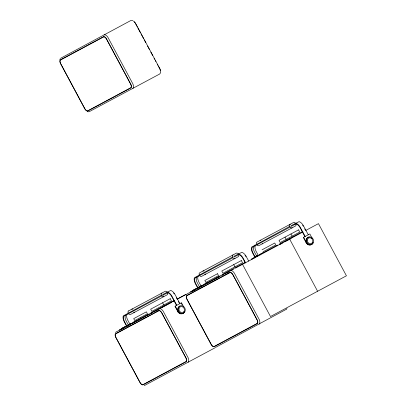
<?xml version="1.0" encoding="UTF-8"?>
<svg xmlns="http://www.w3.org/2000/svg" width="406" height="406" viewBox="0 0 406 406"><rect width="100%" height="100%" fill="white"/><g stroke="black" fill="none" stroke-linecap="round" stroke-linejoin="round"><path stroke-width="0.61" d="M59.738 59.423L59.86 59.129M286.971 308.438L286.778 308.895M254.76 245.402L254.958 245.031M286.616 309.144L215.662 347.343A4.979 2.36 61.8 0 1 215.358 347.338M132.874 88.376L133.082 88.168A4.979 2.36 61.8 0 0 132.869 83.88L107.91 37.327A4.979 2.36 61.8 0 0 104.454 34.774L104.164 34.835M188.125 362.208L188.333 362A4.979 2.36 61.8 0 0 188.12 357.711L163.161 311.158A4.979 2.36 61.8 0 0 159.705 308.611L159.416 308.667M259.251 324.069L259.459 323.861A4.979 2.36 61.8 0 0 259.246 319.573L234.287 273.02A4.979 2.36 61.8 0 0 230.831 270.472L187.034 293.954A4.979 2.36 61.8 0 0 186.75 294.523M161.928 293.041L161.786 293.132A1.654 1.457 61.8 0 0 161.355 294.979L161.908 296.02A1.654 1.457 61.8 0 0 163.689 296.679L163.841 296.613M133.721 312.762L133.868 312.671A1.654 1.457 61.8 0 0 134.325 312.052M233.054 254.902L232.912 254.993A1.654 1.457 61.8 0 0 232.481 256.841L233.039 257.881A1.654 1.457 61.8 0 0 234.815 258.546L234.972 258.475M204.847 274.623L204.994 274.532A1.654 1.457 61.8 0 0 205.451 273.918M290.295 224.213L290.148 224.305A1.654 1.457 61.8 0 0 289.717 226.152L290.275 227.193A1.654 1.457 61.8 0 0 292.051 227.852L292.208 227.786M262.083 243.935L262.23 243.844A1.654 1.457 61.8 0 0 262.606 243.407M161.436 295.157L123.292 315.893A6.369 3.02 61.8 0 0 124.058 321.461L126.713 326.444M232.562 257.018L194.418 277.755A6.369 3.02 61.8 0 0 195.184 283.322L197.839 288.306M289.798 226.33L251.654 247.066A6.369 3.02 61.8 0 0 252.425 252.633L254.78 257.069M161.806 295.852L123.891 316.157A5.618 2.664 61.8 0 0 124.688 321.917L127.022 326.277M162.567 295.421L167.911 292.559M232.932 257.714L195.017 278.024A5.618 2.664 61.8 0 0 195.814 283.779L198.153 288.138M239.038 254.42L234.206 257.008L233.851 256.348L241.783 252.359A6.369 3.02 61.8 0 1 245.995 256.079L248.695 261.073M290.173 227.025L252.258 247.33A5.618 2.664 61.8 0 0 253.05 253.09L255.389 257.445M296.202 223.767L291.442 226.32L291.092 225.66L299.019 221.666A6.369 3.02 61.8 0 1 303.231 225.386L308.291 234.785M262.083 249.802L274.74 243.016L275.775 244.945L263.124 251.73M140.618 317.416L134.756 320.562L133.721 318.629L146.378 311.844L147.414 313.777L140.699 317.375M135.518 321.05L133.584 322.085L133.863 322.608M196.641 288.275L193.109 290.168L193.388 290.691M206.644 282.911L204.71 283.946L204.989 284.469M263.266 252.552L259.733 254.445L260.013 254.968M149.18 313.863L119.516 329.839L119.704 330.2L123.135 328.358L122.947 328.002M150.849 312.97L173.991 300.562M220.306 275.73L190.642 291.706L190.835 292.061M221.98 274.832L245.117 262.423M277.542 245.036L251.466 259.089L251.659 259.449M279.216 244.143L302.353 231.735M172.844 301.45L173.956 300.856M177.285 299.07L186.166 294.304M174.372 300.643L115.908 332.093A4.979 2.36 61.8 0 0 115.619 332.661M177.143 299.161L186.009 294.406M126.433 326.591L129.732 324.825M132.478 323.349L133.579 322.76M134.046 322.526L134.812 322.12M135.543 321.709L136.533 321.176M137.68 320.562L139.04 319.852M139.989 319.344L140.755 318.933M141.557 318.502L143.338 317.528M143.749 317.33L145.774 316.223M146.921 315.604L147.921 315.071M148.246 314.914L149.444 314.274M151.073 313.381L151.717 313.036M153.63 312.006L156.31 310.575M156.975 310.214L157.269 310.057M158.858 309.205L160.04 308.57M161.38 307.855L163.248 306.855M164.263 306.307L171.515 302.419M172.697 301.785L174.093 301.039M191.322 291.797L196.463 289.042M197.56 288.453L202.508 285.799M203.609 285.21L204.705 284.621M206.669 283.571L207.765 283.002M208.806 282.424L210.166 281.713M211.115 281.206L212.688 280.363M213.343 279.993L214.464 279.389M214.875 279.191L216.9 278.085M217.322 277.877L219.047 276.933M222.199 275.243L223.665 274.456M224.757 273.872L226.046 273.182M226.507 272.933L227.436 272.436M228.101 272.076L228.4 271.918M229.984 271.066L231.166 270.437M231.42 270.3L233.699 269.077M235.389 268.168L238.149 266.691M238.667 266.412L302.932 231.953M305.703 230.471L318.451 223.635L346.425 275.806L270.492 316.518L242.519 264.347M151.052 313.605L151.311 313.462M157.01 310.407L157.269 310.27M228.136 272.274L228.395 272.132M279.678 244.635L282.363 243.194M285.372 241.58L286.24 241.113M287.159 240.626L288.321 240.002M289.645 239.291L291.046 238.54M184.309 311.849A4.035 3.552 61.8 0 1 178.011 312.021L177.534 311.082L177.848 310.915L175.27 306.109M312.194 243.854A4.035 3.552 61.8 0 1 306.378 243.194L305.896 242.255L306.21 242.088L303.632 237.282M178.011 312.021L178.325 311.854A4.035 3.552 61.8 0 0 184.141 312.513M306.378 243.194L306.687 243.027A4.035 3.552 61.8 0 0 312.985 242.854M214.891 347.871L144.536 385.482A4.979 2.36 61.8 0 1 144.231 385.477M260.17 240.362L260.327 240.296A1.654 1.457 61.8 0 1 260.901 240.225M202.934 271.056L203.091 270.985A1.654 1.457 61.8 0 1 204.051 271.005M131.808 309.194L131.965 309.123A1.654 1.457 61.8 0 1 132.924 309.139M238.261 253.983L238.682 254.024A6.369 3.02 61.8 0 1 242.889 257.744L245.589 262.738M167.135 292.122L167.551 292.158A6.369 3.02 61.8 0 1 171.763 295.883L176.823 305.276M88.295 111.863L87.331 111.594M133.001 20.569L130.915 20.473L60.656 58.261A4.979 2.36 61.8 0 0 60.494 58.515M312.133 238.226L309.844 233.952L303.323 237.449L305.896 242.255M304.739 228.913L305.327 230.009M305.185 236.449L300.125 227.05A6.369 3.02 61.8 0 0 295.918 223.33L295.365 223.122A1.654 1.457 61.8 0 0 293.589 222.463L256.886 242.138A1.654 1.457 61.8 0 0 256.455 243.986L257.013 245.026A1.654 1.457 61.8 0 0 258.789 245.686L295.492 226.01A1.654 1.457 61.8 0 0 295.923 224.163L295.837 223.985A5.618 2.664 61.8 0 1 300.161 227.832L304.876 236.617M294.193 223.995L294.548 224.655M290.955 233.957L292.132 236.155M289.63 239.083L317.604 291.254M285.002 237.15L286.179 239.347M276.882 245.463L277.07 245.818M135.431 23.37L137.208 26.689M137.801 27.791L140.466 32.764M141.06 33.871L143.724 38.844M144.318 39.945L145.8 42.711M147.576 46.025L149.352 49.339M150.834 52.1L152.61 55.419M154.092 58.18L154.686 59.286M155.28 60.387L155.874 61.494M157.35 64.26L157.944 65.361M158.538 66.467L159.72 68.675A3.421 1.619 61.8 0 1 160.025 69.401M258.49 255.785L256.156 251.426A5.618 2.664 61.8 0 1 255.359 245.666M257.744 256.186L257.465 255.663L253.933 257.556L254.212 258.079M256.831 256.003L257.11 256.521M256.942 256.617L254.603 252.258A5.618 2.664 61.8 0 1 253.806 246.498M254.897 257.252L255.085 257.607M254.562 257.216L254.841 257.739M252.136 258.734L252.324 259.089M245.28 262.915L242.925 258.52A5.618 2.664 61.8 0 0 238.571 254.669L238.129 253.816A1.654 1.457 61.8 0 0 236.348 253.151L199.65 272.827A1.654 1.457 61.8 0 0 199.219 274.674L199.777 275.715A1.654 1.457 61.8 0 0 201.554 276.379L238.251 256.699A1.654 1.457 61.8 0 0 238.687 254.851L238.601 254.674M233.719 264.646L234.896 266.843M205.345 283.606L205.624 284.129M202.721 285.687L202.442 285.164L198.91 287.057L199.189 287.58M201.812 285.504L202.092 286.027M201.254 286.474L198.92 282.114A5.618 2.664 61.8 0 1 198.123 276.359M199.544 286.722L199.823 287.24M199.412 286.763L197.367 282.946A5.618 2.664 61.8 0 1 196.57 277.191M194.271 289.757L194.464 290.112M194.073 289.864L194.266 290.219M191.312 291.346L191.505 291.701M183.482 306.52L181.477 302.78L174.956 306.276L177.534 311.082M181.167 302.947L182.025 304.551M179.924 303.612L174.869 294.218A6.369 3.02 61.8 0 0 170.657 290.493L162.725 294.487L163.08 295.147M176.377 297.74L176.965 298.836M178.437 301.582L179.026 302.683M176.508 305.444L171.799 296.659A5.618 2.664 61.8 0 0 167.439 292.807M162.588 302.785L163.77 304.982M134.219 321.745L134.498 322.268M131.595 323.826L131.316 323.303L127.783 325.196L128.063 325.719M129.834 324.064L127.794 320.253A5.618 2.664 61.8 0 1 126.997 314.493M128.413 324.856L128.692 325.379M128.575 325.445L126.241 321.085A5.618 2.664 61.8 0 1 125.444 315.325M125.794 326.937L125.515 326.414L121.978 328.307L122.262 328.83M124.881 326.754L125.16 327.272M123.145 327.896L123.338 328.251M122.612 327.967L122.891 328.49M120.186 329.484L120.374 329.839M306.21 242.088L306.687 243.027M177.848 310.915L178.325 311.854M160.715 70.928L160.593 72.745L159.639 74.039L89.284 111.65A4.979 2.36 61.8 0 1 88.655 111.579M173.54 292.995A5.618 2.664 61.8 0 1 174.265 293.939M126.256 314.62A6.369 3.02 61.8 0 1 126.393 314.229M184.644 311.615A3.979 3.502 61.8 0 1 178.752 312.199A3.979 3.502 61.8 0 1 179.924 306.043M245.036 255.313A5.618 2.664 61.8 0 1 245.391 255.8M245.721 256.318A5.618 2.664 61.8 0 1 246.031 256.856M134.264 21.924A3.421 1.619 61.8 0 1 134.756 22.426M134.995 22.721A3.421 1.619 61.8 0 1 135.218 23.035M160.426 70.522A3.634 1.725 61.8 0 0 159.827 68.639L135.523 23.304A3.634 1.725 61.8 0 0 133.488 21.234M160.137 69.761A3.421 1.619 61.8 0 1 160.284 70.451M302.627 225.112A5.618 2.664 61.8 0 1 303.267 226.167M311.869 244.245A3.979 3.502 61.8 0 1 306.332 242.032A3.979 3.502 61.8 0 1 309.194 237.058M311.052 237.53A3.979 3.502 61.8 0 1 311.869 238.124M313.011 242.788A3.979 3.502 61.8 0 1 312.539 243.605M128.672 310.874L128.524 310.966A1.654 1.457 61.8 0 0 128.093 312.813L128.651 313.853A1.654 1.457 61.8 0 0 130.427 314.513L167.125 294.837A1.654 1.457 61.8 0 0 167.556 292.99L166.998 291.95A1.654 1.457 61.8 0 0 165.222 291.29L128.672 310.874M103.54 36.697L60.321 59.87A3.634 1.725 61.8 0 0 60.504 63.529L84.808 108.864A3.634 1.725 61.8 0 0 87.762 111.041L130.976 87.869A3.634 1.725 61.8 0 0 130.798 84.204L106.489 38.874A3.634 1.725 61.8 0 0 103.54 36.692M103.647 36.88L60.438 60.047A3.421 1.619 61.8 0 0 60.611 63.488L84.905 108.793A3.421 1.619 61.8 0 0 87.676 110.843L130.879 87.676A3.421 1.619 61.8 0 0 130.712 84.235L106.418 38.925A3.421 1.619 61.8 0 0 103.647 36.88M170.221 298.694L150.682 309.169L151.859 311.366L171.398 300.892L170.221 298.694M241.347 260.556L221.808 271.03L222.985 273.228L242.524 262.753L241.347 260.556M298.583 229.867L279.044 240.342L280.221 242.539L299.76 232.065L298.583 229.867M217.504 273.705L204.847 280.49L205.888 282.424L218.54 275.638L217.504 273.705M158.792 310.529L115.573 333.702A3.634 1.725 61.8 0 0 115.756 337.361L140.06 382.696A3.634 1.725 61.8 0 0 143.013 384.873L186.227 361.7A3.634 1.725 61.8 0 0 186.049 358.036L161.74 312.706A3.634 1.725 61.8 0 0 158.792 310.529M229.918 272.39L186.699 295.563A3.634 1.725 61.8 0 0 186.882 299.222L211.191 344.557A3.634 1.725 61.8 0 0 214.14 346.734L257.358 323.562A3.634 1.725 61.8 0 0 257.176 319.898L232.866 274.568A3.634 1.725 61.8 0 0 229.918 272.39M158.893 310.712L115.69 333.879A3.421 1.619 61.8 0 0 115.862 337.325L140.156 382.63A3.421 1.619 61.8 0 0 142.927 384.675L186.131 361.507A3.421 1.619 61.8 0 0 185.963 358.067L161.669 312.762A3.421 1.619 61.8 0 0 158.893 310.712M230.024 272.573L186.816 295.741A3.421 1.619 61.8 0 0 186.988 299.186L211.282 344.491A3.421 1.619 61.8 0 0 214.053 346.536L257.262 323.374A3.421 1.619 61.8 0 0 257.089 319.928L232.795 274.623A3.421 1.619 61.8 0 0 230.024 272.573M178.107 308.651A3.979 3.502 61.8 0 0 183.076 313.275A3.979 3.502 61.8 0 0 183.888 306.748A3.979 3.502 61.8 0 0 178.107 308.651M178.939 308.859A3.05 2.685 61.8 0 0 182.751 312.412A3.05 2.685 61.8 0 0 183.375 307.403A3.05 2.685 61.8 0 0 178.939 308.859M306.469 239.819A3.979 3.502 61.8 0 0 311.438 244.448A3.979 3.502 61.8 0 0 312.255 237.921A3.979 3.502 61.8 0 0 306.469 239.819M307.306 240.032A3.05 2.685 61.8 0 0 311.113 243.58A3.05 2.685 61.8 0 0 311.742 238.576A3.05 2.685 61.8 0 0 307.306 240.032"/></g></svg>
